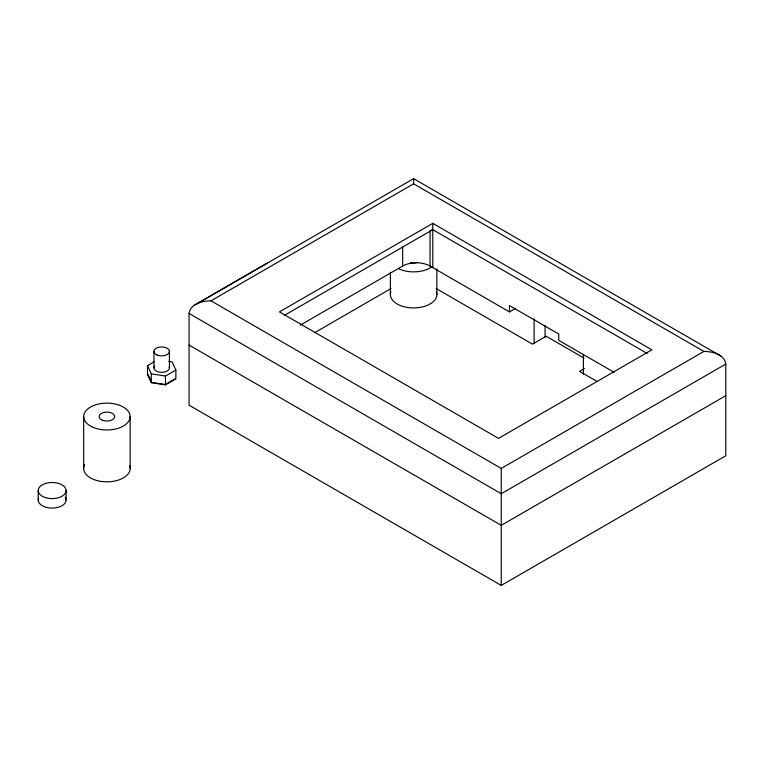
<?xml version="1.0" encoding="UTF-8"?>
<svg xmlns="http://www.w3.org/2000/svg" width="764" height="764" viewBox="0 0 764 764"><rect width="100%" height="100%" fill="white"/><g stroke="black" fill="none" stroke-linecap="round" stroke-linejoin="round"><path stroke-width="1.15" d="M189.061 313.469C190.351 303.614 202.632 300.921 210.969 300.825L413.62 183.828L703.892 351.421C712.239 351.516 724.511 354.209 725.8 364.065L725.8 455.764L501.251 585.415L189.061 405.178L189.061 313.469L501.251 493.706L725.8 364.065M196.969 303.747L413.62 178.661L720.739 355.986M194.123 305.39L267.123 263.169M168.796 361.353L172.072 361.859L175.873 370.053L175.873 378.906L165.482 384.903L151.291 382.707L147.49 374.522L147.49 365.669L154.099 361.849M147.49 365.669L151.291 373.854L165.482 376.05L175.873 370.053M432.787 223.355L279.433 311.893L498.51 438.374L651.864 349.836L432.787 223.355L432.787 267.62M284.58 315.245L432.787 229.677M175.176 378.801L165.301 384.512L151.797 382.42L148.178 374.627M300.309 325.13L402.666 266.044A19.367 11.183 0 0 1 430.046 266.044L509.464 311.893L515.624 308.331M314.52 332.741L390.987 288.591M584.46 368.515L579.57 371.342L596.98 381.389M210.969 300.825L501.251 468.418L703.892 351.421M725.8 395.685L501.251 525.326L189.061 345.089M431.927 229.181L647.194 353.465M614.208 372.364L558.751 340.352L558.751 334.03L509.464 305.571L509.464 311.893M584.04 358.115L546.155 336.236L532.47 344.144L436.196 288.563M583.4 354.391L583.4 374.417M545.066 325.502L545.066 337.287M534.112 318.865L534.112 343.609M501.251 468.418L501.251 585.415M436.855 268.918L436.855 294.503M430.046 230.47L430.046 266.044M413.62 178.661L413.62 183.828M402.666 247.068L402.666 266.044M390.385 272.404L390.385 294.503M169.427 351.421L169.427 367.856M165.482 376.05L165.482 384.903M153.936 351.421L153.936 367.856M151.291 373.854L151.291 382.707M130.147 416.552L130.147 468.418M83.677 416.552L83.677 468.418M66.086 490.545A13.943 8.051 0 0 1 45.171 497.517A13.943 8.051 0 0 1 45.171 483.574A13.943 8.051 0 0 1 66.086 490.545L66.086 500.038M38.2 490.545L38.2 500.038M169.264 366.94A7.745 4.469 0 0 1 160.898 372.307A7.745 4.469 0 0 1 154.567 366.08M129.613 465.562A23.235 13.418 0 0 1 106.081 481.826A23.235 13.418 0 0 1 84.613 464.636M65.207 497.221A13.943 8.051 0 0 1 53.136 508.06A13.943 8.051 0 0 1 38.515 498.329M417.373 262.367A7.745 4.469 0 0 1 410.545 262.558M431.459 267.047A23.235 13.418 0 0 1 398.732 268.756M436.359 291.752A23.235 13.418 0 0 1 413.62 307.921A23.235 13.418 0 0 1 390.872 291.752M157.136 355.04A7.745 4.469 0 0 0 169.388 351.879A7.745 4.469 0 0 0 158.52 347.333A7.745 4.469 0 0 0 157.136 355.04M93.275 427.42A23.235 13.418 0 0 0 130.023 417.946A23.235 13.418 0 0 0 97.429 404.309A23.235 13.418 0 0 0 93.275 427.42M103.035 420.429A7.745 4.469 0 0 0 114.657 416.552A7.745 4.469 0 0 0 103.035 412.684A7.745 4.469 0 0 0 103.035 420.429"/></g></svg>
